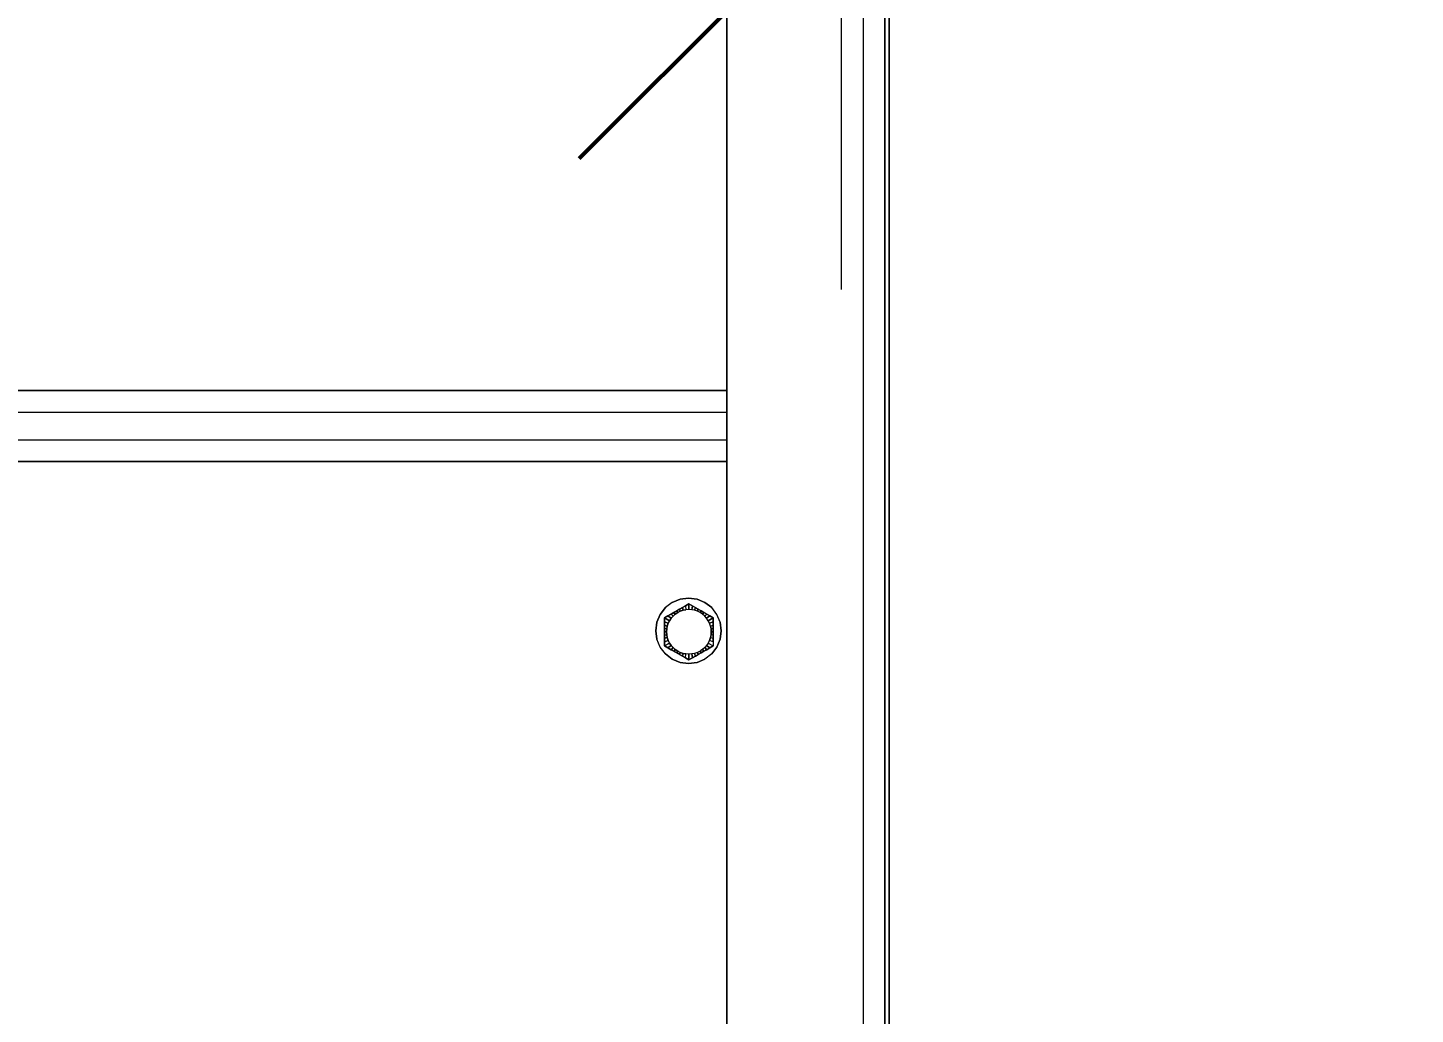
# Model space of a CAD drawing. Header units: inches. Extents: x -827 to 154, y -802 to 207.
# Drawn here: x -74.21 to -58.33, y -181.12 to -169.82 of the extents above; entities that cross this region are included whole.
import ezdxf

# ---------------------------------------------------------------- set-up
doc = ezdxf.new("R2010")
doc.units = ezdxf.units.IN
doc.header["$MEASUREMENT"] = 0
for name, color, linetype, lineweight in [('A-ANNO-DIMS', 211, 'Continuous', 9), ('A-ANNO-DIMS-48', 211, 'Continuous', 9), ('Layer0', 7, 'Continuous', 9), ('Shop_Sabre_RC-8_CNC_Router_skp', 8, 'Continuous', 9)]:
    doc.layers.add(name, color=color, linetype=linetype, lineweight=lineweight)
doc.styles.add('Arial', font='arial.ttf', dxfattribs={"height": 4.5})
doc.dimstyles.new('Linear_-_3_32__Arial', dxfattribs={"dimscale": 12, "dimtxt": 4.591167, "dimasz": 0.5, "dimexe": 0.375, "dimexo": 0.25, "dimgap": 0.25, "dimtad": 1, "dimdec": 5, "dimrnd": 0.03125, "dimzin": 1, "dimdsep": 46, "dimlunit": 4, "dimtxsty": 'Arial', "dimblk1": 'OBLIQUE', "dimblk2": 'OBLIQUE', "dimsah": 1, "dimcen": 0.09, "dimdle": 0.375, "dimazin": 0, "dimtfac": 1, "dimtdec": 4, "dimtix": 1, "dimtmove": 0, "dimatfit": 3, "dimfxl": 1, "dimtvp": 1, "dimtfill": 1, "dimfrac": 2, "dimtolj": 1, "dimtzin": 0, "dimarcsym": 2})

# ---------------------------------------------------------------- blocks, each defined once
blk = doc.blocks.new('Shop_Sabre_RC-8_CNC_Router_skp_163-402902-Level 1')
at = {"layer": 'Layer0'}
for p, q in [((0.3125, 60), (0.3125, 0)), ((0.3125, 0), (0.3125, 60))]:
    blk.add_line(p, q, dxfattribs=at)
blk = doc.blocks.new('Shop_Sabre_RC-8_CNC_Router_skp_9-V86-Level 1')
at = {"layer": 'Layer0'}
for p, q in [((96.006, 2.445), (96.245, 2.583)), ((96.245, 2.583), (96.006, 2.445)), ((96.205, 2.561), (96.17, 2.54)), ((96.205, 2.561), (96.17, 2.54)), ((96.245, 2.583), (96.205, 2.561)), ((96.245, 2.583), (96.205, 2.561)), ((96.211, 2.515), (96.205, 2.561)), ((96.205, 2.561), (96.211, 2.515)), ((96.245, 2.583), (96.245, 2.518)), ((96.245, 2.518), (96.245, 2.583)), ((96.284, 2.561), (96.245, 2.583)), ((96.245, 2.583), (96.284, 2.561)), ((96.284, 2.561), (96.278, 2.515)), ((96.284, 2.561), (96.278, 2.515)), ((96.284, 2.561), (96.484, 2.445)), ((96.484, 2.445), (96.284, 2.561)), ((96.284, 2.561), (96.319, 2.54)), ((96.284, 2.561), (96.319, 2.54)), ((96.006, 2.445), (95.966, 2.423)), ((95.966, 2.423), (96.006, 2.445)), ((95.966, 2.377), (95.966, 2.423)), ((96.023, 2.39), (95.966, 2.423)), ((95.966, 2.377), (95.966, 2.423)), ((96.023, 2.39), (95.966, 2.423)), ((96.041, 2.466), (96.006, 2.445)), ((96.006, 2.445), (96.041, 2.466)), ((96.042, 2.418), (96.006, 2.445)), ((96.006, 2.445), (96.042, 2.418)), ((96.008, 2.36), (96.023, 2.39)), ((96.023, 2.39), (96.008, 2.36)), ((96.023, 2.39), (96.042, 2.418)), ((96.023, 2.39), (96.042, 2.418)), ((96.074, 2.485), (96.041, 2.466)), ((96.041, 2.466), (96.074, 2.485)), ((96.041, 2.466), (96.064, 2.443)), ((96.064, 2.443), (96.041, 2.466)), ((96.042, 2.418), (96.064, 2.443)), ((96.042, 2.418), (96.064, 2.443)), ((96.064, 2.443), (96.089, 2.465)), ((96.064, 2.443), (96.089, 2.465)), ((96.105, 2.503), (96.074, 2.485)), ((96.074, 2.485), (96.105, 2.503)), ((96.074, 2.485), (96.089, 2.465)), ((96.089, 2.465), (96.074, 2.485)), ((96.089, 2.465), (96.108, 2.477)), ((96.089, 2.465), (96.108, 2.477)), ((96.137, 2.521), (96.105, 2.503)), ((96.137, 2.521), (96.105, 2.503)), ((96.105, 2.503), (96.117, 2.483)), ((96.117, 2.483), (96.105, 2.503)), ((96.108, 2.477), (96.117, 2.483)), ((96.108, 2.477), (96.117, 2.483)), ((96.117, 2.483), (96.147, 2.498)), ((96.117, 2.483), (96.147, 2.498)), ((96.17, 2.54), (96.137, 2.521)), ((96.17, 2.54), (96.137, 2.521)), ((96.137, 2.521), (96.147, 2.498)), ((96.147, 2.498), (96.137, 2.521)), ((96.147, 2.498), (96.179, 2.509)), ((96.147, 2.498), (96.179, 2.509)), ((96.179, 2.509), (96.17, 2.54)), ((96.17, 2.54), (96.179, 2.509)), ((96.179, 2.509), (96.211, 2.515)), ((96.179, 2.509), (96.211, 2.515)), ((96.211, 2.515), (96.245, 2.518)), ((96.211, 2.515), (96.245, 2.518)), ((96.245, 2.518), (96.278, 2.515)), ((96.245, 2.518), (96.278, 2.515)), ((96.278, 2.515), (96.311, 2.509)), ((96.311, 2.509), (96.278, 2.515)), ((96.311, 2.509), (96.319, 2.54)), ((96.319, 2.54), (96.311, 2.509)), ((96.311, 2.509), (96.343, 2.498)), ((96.343, 2.498), (96.311, 2.509)), ((96.319, 2.54), (96.352, 2.521)), ((96.319, 2.54), (96.352, 2.521)), ((96.352, 2.521), (96.343, 2.498)), ((96.343, 2.498), (96.352, 2.521)), ((96.343, 2.498), (96.373, 2.483)), ((96.373, 2.483), (96.343, 2.498)), ((96.352, 2.521), (96.384, 2.503)), ((96.352, 2.521), (96.384, 2.503)), ((96.384, 2.503), (96.373, 2.483)), ((96.373, 2.483), (96.384, 2.503)), ((96.373, 2.483), (96.401, 2.465)), ((96.401, 2.465), (96.373, 2.483)), ((96.384, 2.503), (96.416, 2.485)), ((96.416, 2.485), (96.384, 2.503)), ((96.416, 2.485), (96.401, 2.465)), ((96.401, 2.465), (96.416, 2.485)), ((96.401, 2.465), (96.426, 2.443)), ((96.426, 2.443), (96.401, 2.465)), ((96.416, 2.485), (96.449, 2.466)), ((96.449, 2.466), (96.416, 2.485)), ((96.449, 2.466), (96.426, 2.443)), ((96.426, 2.443), (96.449, 2.466)), ((96.426, 2.443), (96.448, 2.418)), ((96.448, 2.418), (96.426, 2.443)), ((96.448, 2.418), (96.484, 2.445)), ((96.484, 2.445), (96.448, 2.418)), ((96.448, 2.418), (96.466, 2.39)), ((96.466, 2.39), (96.448, 2.418)), ((96.449, 2.466), (96.484, 2.445)), ((96.484, 2.445), (96.449, 2.466)), ((96.466, 2.39), (96.523, 2.423)), ((96.523, 2.423), (96.466, 2.39)), ((96.466, 2.39), (96.481, 2.36)), ((96.481, 2.36), (96.466, 2.39)), ((96.484, 2.445), (96.523, 2.423)), ((96.523, 2.423), (96.484, 2.445)), ((96.523, 2.423), (96.523, 2.101)), ((96.523, 2.101), (96.523, 2.423)), ((96.523, 2.377), (96.523, 2.423)), ((96.523, 2.423), (96.523, 2.377)), ((95.966, 2.377), (95.966, 2.101)), ((95.966, 2.377), (96.008, 2.36)), ((95.966, 2.377), (95.966, 2.336)), ((95.966, 2.377), (96.008, 2.36)), ((95.966, 2.101), (95.966, 2.377)), ((95.966, 2.336), (95.966, 2.377)), ((95.998, 2.328), (95.966, 2.336)), ((95.966, 2.299), (95.966, 2.336)), ((95.998, 2.328), (95.966, 2.336)), ((95.966, 2.299), (95.966, 2.336)), ((95.966, 2.299), (95.991, 2.295)), ((95.966, 2.299), (95.966, 2.262)), ((95.966, 2.299), (95.991, 2.295)), ((95.966, 2.262), (95.966, 2.299)), ((95.989, 2.262), (95.966, 2.262)), ((95.966, 2.262), (95.966, 2.225)), ((95.966, 2.262), (95.989, 2.262)), ((95.966, 2.225), (95.966, 2.262)), ((95.991, 2.228), (95.966, 2.225)), ((95.966, 2.225), (95.991, 2.228)), ((95.966, 2.187), (95.966, 2.225)), ((95.966, 2.225), (95.966, 2.187)), ((95.991, 2.295), (95.989, 2.262)), ((95.991, 2.295), (95.989, 2.262)), ((95.991, 2.295), (95.989, 2.262)), ((95.989, 2.262), (95.991, 2.295)), ((95.989, 2.262), (95.991, 2.228)), ((95.989, 2.262), (95.991, 2.228)), ((95.991, 2.228), (95.989, 2.262)), ((95.991, 2.228), (95.989, 2.262)), ((95.998, 2.328), (95.991, 2.295)), ((95.991, 2.295), (95.998, 2.328)), ((95.991, 2.295), (95.998, 2.328)), ((95.998, 2.328), (95.991, 2.295)), ((95.991, 2.228), (95.998, 2.196)), ((95.998, 2.196), (95.991, 2.228)), ((95.991, 2.228), (95.998, 2.196)), ((95.998, 2.196), (95.991, 2.228)), ((96.008, 2.36), (95.998, 2.328)), ((95.998, 2.328), (96.008, 2.36)), ((95.998, 2.328), (96.008, 2.36)), ((95.998, 2.328), (96.008, 2.36)), ((96.523, 2.377), (96.481, 2.36)), ((96.481, 2.36), (96.523, 2.377)), ((96.481, 2.36), (96.492, 2.328)), ((96.492, 2.328), (96.481, 2.36)), ((96.492, 2.328), (96.523, 2.336)), ((96.523, 2.336), (96.492, 2.328)), ((96.498, 2.295), (96.492, 2.328)), ((96.492, 2.328), (96.498, 2.295)), ((96.492, 2.328), (96.498, 2.295)), ((96.498, 2.295), (96.492, 2.328)), ((96.492, 2.196), (96.498, 2.228)), ((96.492, 2.196), (96.498, 2.228)), ((96.492, 2.196), (96.498, 2.228)), ((96.498, 2.228), (96.492, 2.196)), ((96.523, 2.299), (96.498, 2.295)), ((96.498, 2.295), (96.523, 2.299)), ((96.501, 2.262), (96.498, 2.295)), ((96.498, 2.295), (96.501, 2.262)), ((96.498, 2.295), (96.501, 2.262)), ((96.501, 2.262), (96.498, 2.295)), ((96.498, 2.228), (96.501, 2.262)), ((96.501, 2.262), (96.498, 2.228)), ((96.498, 2.228), (96.501, 2.262)), ((96.501, 2.262), (96.498, 2.228)), ((96.523, 2.225), (96.498, 2.228)), ((96.498, 2.228), (96.523, 2.225)), ((96.501, 2.262), (96.523, 2.262)), ((96.501, 2.262), (96.523, 2.262)), ((96.523, 2.336), (96.523, 2.377)), ((96.523, 2.377), (96.523, 2.336)), ((96.523, 2.299), (96.523, 2.336)), ((96.523, 2.336), (96.523, 2.299)), ((96.523, 2.262), (96.523, 2.299)), ((96.523, 2.299), (96.523, 2.262)), ((96.523, 2.225), (96.523, 2.262)), ((96.523, 2.225), (96.523, 2.262)), ((96.523, 2.187), (96.523, 2.225)), ((96.523, 2.187), (96.523, 2.225)), ((95.998, 2.196), (95.966, 2.187)), ((95.998, 2.196), (95.966, 2.187)), ((95.966, 2.146), (95.966, 2.187)), ((95.966, 2.146), (95.966, 2.187)), ((96.008, 2.164), (95.966, 2.146)), ((95.966, 2.146), (96.008, 2.164)), ((95.966, 2.146), (95.966, 2.101)), ((95.966, 2.101), (95.966, 2.146)), ((96.023, 2.134), (95.966, 2.101)), ((95.966, 2.101), (96.023, 2.134)), ((95.966, 2.101), (96.006, 2.078)), ((96.006, 2.078), (95.966, 2.101)), ((95.998, 2.196), (96.008, 2.164)), ((95.998, 2.196), (96.008, 2.164)), ((96.042, 2.106), (96.006, 2.078)), ((96.006, 2.078), (96.042, 2.106)), ((96.006, 2.078), (96.245, 1.94)), ((96.245, 1.94), (96.006, 2.078)), ((96.006, 2.078), (96.041, 2.058)), ((96.041, 2.058), (96.006, 2.078)), ((96.008, 2.164), (96.023, 2.134)), ((96.008, 2.164), (96.023, 2.134)), ((96.023, 2.134), (96.042, 2.106)), ((96.023, 2.134), (96.042, 2.106)), ((96.041, 2.058), (96.064, 2.081)), ((96.064, 2.081), (96.041, 2.058)), ((96.042, 2.106), (96.064, 2.081)), ((96.042, 2.106), (96.064, 2.081)), ((96.064, 2.081), (96.089, 2.059)), ((96.064, 2.081), (96.089, 2.059)), ((96.284, 1.963), (96.484, 2.078)), ((96.484, 2.078), (96.284, 1.963)), ((96.401, 2.059), (96.426, 2.081)), ((96.426, 2.081), (96.401, 2.059)), ((96.426, 2.081), (96.448, 2.106)), ((96.448, 2.106), (96.426, 2.081)), ((96.426, 2.081), (96.449, 2.058)), ((96.449, 2.058), (96.426, 2.081)), ((96.448, 2.106), (96.466, 2.134)), ((96.466, 2.134), (96.448, 2.106)), ((96.448, 2.106), (96.484, 2.078)), ((96.484, 2.078), (96.448, 2.106)), ((96.484, 2.078), (96.449, 2.058)), ((96.449, 2.058), (96.484, 2.078)), ((96.466, 2.134), (96.481, 2.164)), ((96.481, 2.164), (96.466, 2.134)), ((96.523, 2.101), (96.466, 2.134)), ((96.466, 2.134), (96.523, 2.101)), ((96.481, 2.164), (96.492, 2.196)), ((96.481, 2.164), (96.492, 2.196)), ((96.481, 2.164), (96.492, 2.196)), ((96.492, 2.196), (96.481, 2.164)), ((96.481, 2.164), (96.523, 2.146)), ((96.523, 2.146), (96.481, 2.164)), ((96.523, 2.101), (96.484, 2.078)), ((96.484, 2.078), (96.523, 2.101)), ((96.523, 2.187), (96.492, 2.196)), ((96.492, 2.196), (96.523, 2.187)), ((96.523, 2.146), (96.523, 2.187)), ((96.523, 2.146), (96.523, 2.187)), ((96.523, 2.146), (96.523, 2.101)), ((96.523, 2.101), (96.523, 2.146)), ((96.041, 2.058), (96.074, 2.039)), ((96.074, 2.039), (96.041, 2.058)), ((96.074, 2.039), (96.089, 2.059)), ((96.089, 2.059), (96.074, 2.039)), ((96.074, 2.039), (96.105, 2.021)), ((96.105, 2.021), (96.074, 2.039)), ((96.089, 2.059), (96.117, 2.04)), ((96.089, 2.059), (96.117, 2.04)), ((96.105, 2.021), (96.117, 2.04)), ((96.117, 2.04), (96.105, 2.021)), ((96.137, 2.002), (96.105, 2.021)), ((96.137, 2.002), (96.105, 2.021)), ((96.117, 2.04), (96.147, 2.026)), ((96.117, 2.04), (96.147, 2.026)), ((96.137, 2.002), (96.147, 2.026)), ((96.147, 2.026), (96.137, 2.002)), ((96.17, 1.983), (96.137, 2.002)), ((96.17, 1.983), (96.137, 2.002)), ((96.147, 2.026), (96.179, 2.015)), ((96.147, 2.026), (96.179, 2.015)), ((96.179, 2.015), (96.17, 1.983)), ((96.17, 1.983), (96.179, 2.015)), ((96.205, 1.963), (96.17, 1.983)), ((96.205, 1.963), (96.17, 1.983)), ((96.179, 2.015), (96.211, 2.008)), ((96.179, 2.015), (96.211, 2.008)), ((96.205, 1.963), (96.211, 2.008)), ((96.211, 2.008), (96.205, 1.963)), ((96.245, 1.94), (96.205, 1.963)), ((96.245, 1.94), (96.205, 1.963)), ((96.211, 2.008), (96.245, 2.006)), ((96.211, 2.008), (96.245, 2.006)), ((96.245, 2.006), (96.278, 2.008)), ((96.245, 2.006), (96.278, 2.008)), ((96.245, 2.006), (96.245, 1.94)), ((96.245, 1.94), (96.245, 2.006)), ((96.245, 1.94), (96.284, 1.963)), ((96.284, 1.963), (96.245, 1.94)), ((96.278, 2.008), (96.311, 2.015)), ((96.311, 2.015), (96.278, 2.008)), ((96.284, 1.963), (96.278, 2.008)), ((96.284, 1.963), (96.278, 2.008)), ((96.284, 1.963), (96.319, 1.983)), ((96.284, 1.963), (96.319, 1.983)), ((96.311, 2.015), (96.343, 2.026)), ((96.343, 2.026), (96.311, 2.015)), ((96.311, 2.015), (96.319, 1.983)), ((96.319, 1.983), (96.311, 2.015)), ((96.319, 1.983), (96.352, 2.002)), ((96.319, 1.983), (96.352, 2.002)), ((96.343, 2.026), (96.373, 2.04)), ((96.373, 2.04), (96.343, 2.026)), ((96.343, 2.026), (96.352, 2.002)), ((96.352, 2.002), (96.343, 2.026)), ((96.352, 2.002), (96.384, 2.021)), ((96.352, 2.002), (96.384, 2.021)), ((96.373, 2.04), (96.401, 2.059)), ((96.401, 2.059), (96.373, 2.04)), ((96.384, 2.021), (96.373, 2.04)), ((96.373, 2.04), (96.384, 2.021)), ((96.416, 2.039), (96.384, 2.021)), ((96.384, 2.021), (96.416, 2.039)), ((96.416, 2.039), (96.401, 2.059)), ((96.401, 2.059), (96.416, 2.039)), ((96.416, 2.039), (96.449, 2.058)), ((96.449, 2.058), (96.416, 2.039))]:
    blk.add_line(p, q, dxfattribs=at)
blk = doc.blocks.new('Shop_Sabre_RC-8_CNC_Router_skp_144-V87-Level 1')
blk.add_blockref('Shop_Sabre_RC-8_CNC_Router_skp_9-V86-Level 1', (12.626, 0))
blk = doc.blocks.new('Shop_Sabre_RC-8_CNC_Router_skp_141-402880-Level 1')
at = {"layer": 'Layer0'}
for p, q in [((50.757, 0.562), (0, 0.562)), ((50.757, 0.562), (0, 0.562)), ((0, 0.25), (50.757, 0.25)), ((0, 0.25), (50.757, 0.25))]:
    blk.add_line(p, q, dxfattribs=at)
blk = doc.blocks.new('Shop_Sabre_RC-8_CNC_Router_skp_135-402874-Level 1')
at = {"layer": 'Layer0'}
for p, q in [((0.25, 0.25), (0.25, 59.75)), ((0.25, 0.25), (0.25, 59.75)), ((1.812, 4.375), (1.812, 54.75)), ((1.812, 54.75), (1.812, 41.313)), ((1.812, 42.125), (1.812, 49.313)), ((1.812, 41.313), (1.812, 49.313)), ((1.924, 44.25), (1.983, 44.328)), ((1.983, 44.328), (1.924, 44.25)), ((1.983, 44.328), (2.061, 44.387)), ((1.983, 44.328), (2.061, 44.387)), ((2.061, 44.387), (2.151, 44.425)), ((2.151, 44.425), (2.061, 44.387)), ((2.151, 44.425), (2.249, 44.438)), ((2.249, 44.438), (2.151, 44.425)), ((2.249, 44.438), (2.346, 44.425)), ((2.346, 44.425), (2.249, 44.438)), ((2.346, 44.425), (2.436, 44.387)), ((2.436, 44.387), (2.346, 44.425)), ((2.436, 44.387), (2.514, 44.328)), ((2.514, 44.328), (2.436, 44.387)), ((2.514, 44.328), (2.573, 44.25)), ((2.514, 44.328), (2.573, 44.25)), ((1.874, 44.063), (1.886, 44.16)), ((1.886, 44.16), (1.874, 44.063)), ((1.886, 44.16), (1.924, 44.25)), ((1.924, 44.25), (1.886, 44.16)), ((2.573, 44.25), (2.611, 44.16)), ((2.573, 44.25), (2.611, 44.16)), ((2.624, 44.063), (2.611, 44.16)), ((2.611, 44.16), (2.624, 44.063)), ((1.886, 43.965), (1.874, 44.063)), ((1.874, 44.063), (1.886, 43.965)), ((2.611, 43.965), (2.624, 44.063)), ((2.624, 44.063), (2.611, 43.965)), ((1.886, 43.965), (1.924, 43.875)), ((1.886, 43.965), (1.924, 43.875)), ((1.924, 43.875), (1.983, 43.797)), ((1.924, 43.875), (1.983, 43.797)), ((2.514, 43.797), (2.573, 43.875)), ((2.573, 43.875), (2.514, 43.797)), ((2.573, 43.875), (2.611, 43.965)), ((2.611, 43.965), (2.573, 43.875)), ((1.983, 43.797), (2.061, 43.738)), ((2.061, 43.738), (1.983, 43.797)), ((2.061, 43.738), (2.151, 43.7)), ((2.151, 43.7), (2.061, 43.738)), ((2.151, 43.7), (2.249, 43.688)), ((2.249, 43.688), (2.151, 43.7)), ((2.249, 43.688), (2.346, 43.7)), ((2.346, 43.7), (2.249, 43.688)), ((2.346, 43.7), (2.436, 43.738)), ((2.436, 43.738), (2.346, 43.7)), ((2.436, 43.738), (2.514, 43.797)), ((2.436, 43.738), (2.514, 43.797)), ((1.812, 42.125), (52.57, 42.125)), ((1.812, 42.125), (1.812, 41.313)), ((1.812, 42.125), (1.812, 41.313)), ((52.57, 42.125), (1.812, 42.125)), ((52.57, 41.313), (1.812, 41.313)), ((1.812, 41.313), (1.812, 34.125)), ((1.812, 4.375), (1.812, 41.313)), ((1.812, 41.313), (1.812, 5.188)), ((1.812, 41.313), (52.57, 41.313))]:
    blk.add_line(p, q, dxfattribs=at)
for name, p in [('Shop_Sabre_RC-8_CNC_Router_skp_144-V87-Level 1', (-106.626, 41.813)), ('Shop_Sabre_RC-8_CNC_Router_skp_141-402880-Level 1', (1.812, 41.313))]:
    blk.add_blockref(name, p)
blk = doc.blocks.new('Shop_Sabre_RC-8_CNC_Router_skp_1-402740-Level 1')
at = {"layer": 'Layer0'}
for p, q in [((-0.047, 57.375), (-0.047, 2.927)), ((-0.047, 2.927), (-0.047, 57.375))]:
    blk.add_line(p, q, dxfattribs=at)
for name, p in [('Shop_Sabre_RC-8_CNC_Router_skp_163-402902-Level 1', (-0.312, 0)), ('Shop_Sabre_RC-8_CNC_Router_skp_135-402874-Level 1', (0, 0))]:
    blk.add_blockref(name, p)
blk = doc.blocks.new('Shop_Sabre_RC-8_CNC_Router_skp-402726-Level 1')
blk.add_blockref('Shop_Sabre_RC-8_CNC_Router_skp_1-402740-Level 1', (0, 0))
blk = doc.blocks.new('DIMBLOCK8-Level 1')
at = {"layer": 'A-ANNO-DIMS-48', "lineweight": 50}
for p, q in [((-64.896, -168.32), (-61.896, -165.32)), ((43.104, -168.32), (46.104, -165.32)), ((-64.896, -168.32), (-67.896, -171.32)), ((43.104, -168.32), (40.104, -171.32))]:
    blk.add_line(p, q, dxfattribs=at)
at = {"layer": 'A-ANNO-DIMS-48'}
for p, q in [((-64.896, -167.077), (-64.896, -172.82)), ((-64.896, -168.32), (-64.896, -167.077)), ((43.104, -167.077), (43.104, -172.82)), ((43.104, -168.32), (43.104, -167.077)), ((-69.396, -168.32), (47.604, -168.32))]:
    blk.add_line(p, q, dxfattribs=at)
at = {"layer": 'A-ANNO-DIMS-48', "color": 0, "insert": (-18.912, -159.478), "char_height": 4.5, "width": 19.24052, "attachment_point": 1, "line_spacing_factor": 0.941778, "style": 'Arial', "bg_fill": 3, "box_fill_scale": 1.25, "bg_fill_color": 256, "bg_fill_true_color": 13158600, "bg_fill_transparency": 0}
blk.add_mtext('9\' - 0"', dxfattribs=at)
blk = doc.blocks.new('_Oblique')
at = {"color": 0, "linetype": 'ByBlock', "lineweight": -2}
blk.add_line((-0.5, -0.5), (0.5, 0.5), dxfattribs=at)

msp = doc.modelspace()

# ---------------------------------------------------------------- block references
at = {"layer": 'Shop_Sabre_RC-8_CNC_Router_skp', "color": 7, "rotation": 180}
msp.add_blockref('Shop_Sabre_RC-8_CNC_Router_skp-402726-Level 1', (-64.395614, -132.663924), dxfattribs=at)

# ---------------------------------------------------------------- next in the draw order: dimensions: what is measured, and where the dimension line sits
at = {"layer": 'A-ANNO-DIMS'}
dim = msp.add_linear_dim(base=(43.104386, -168.31962), p1=(-64.895614, -164.076979), p2=(43.104386, -164.076979), dimstyle='Linear_-_3_32__Arial', override={"dimpost": '<>', "dimfxl": 108}, dxfattribs=at)
dim.commit()
dim.dimension.update_dxf_attribs({"geometry": 'DIMBLOCK8-Level 1', "text_midpoint": (-10.895614, -163.022042)})

doc.saveas('drawing.dxf')
